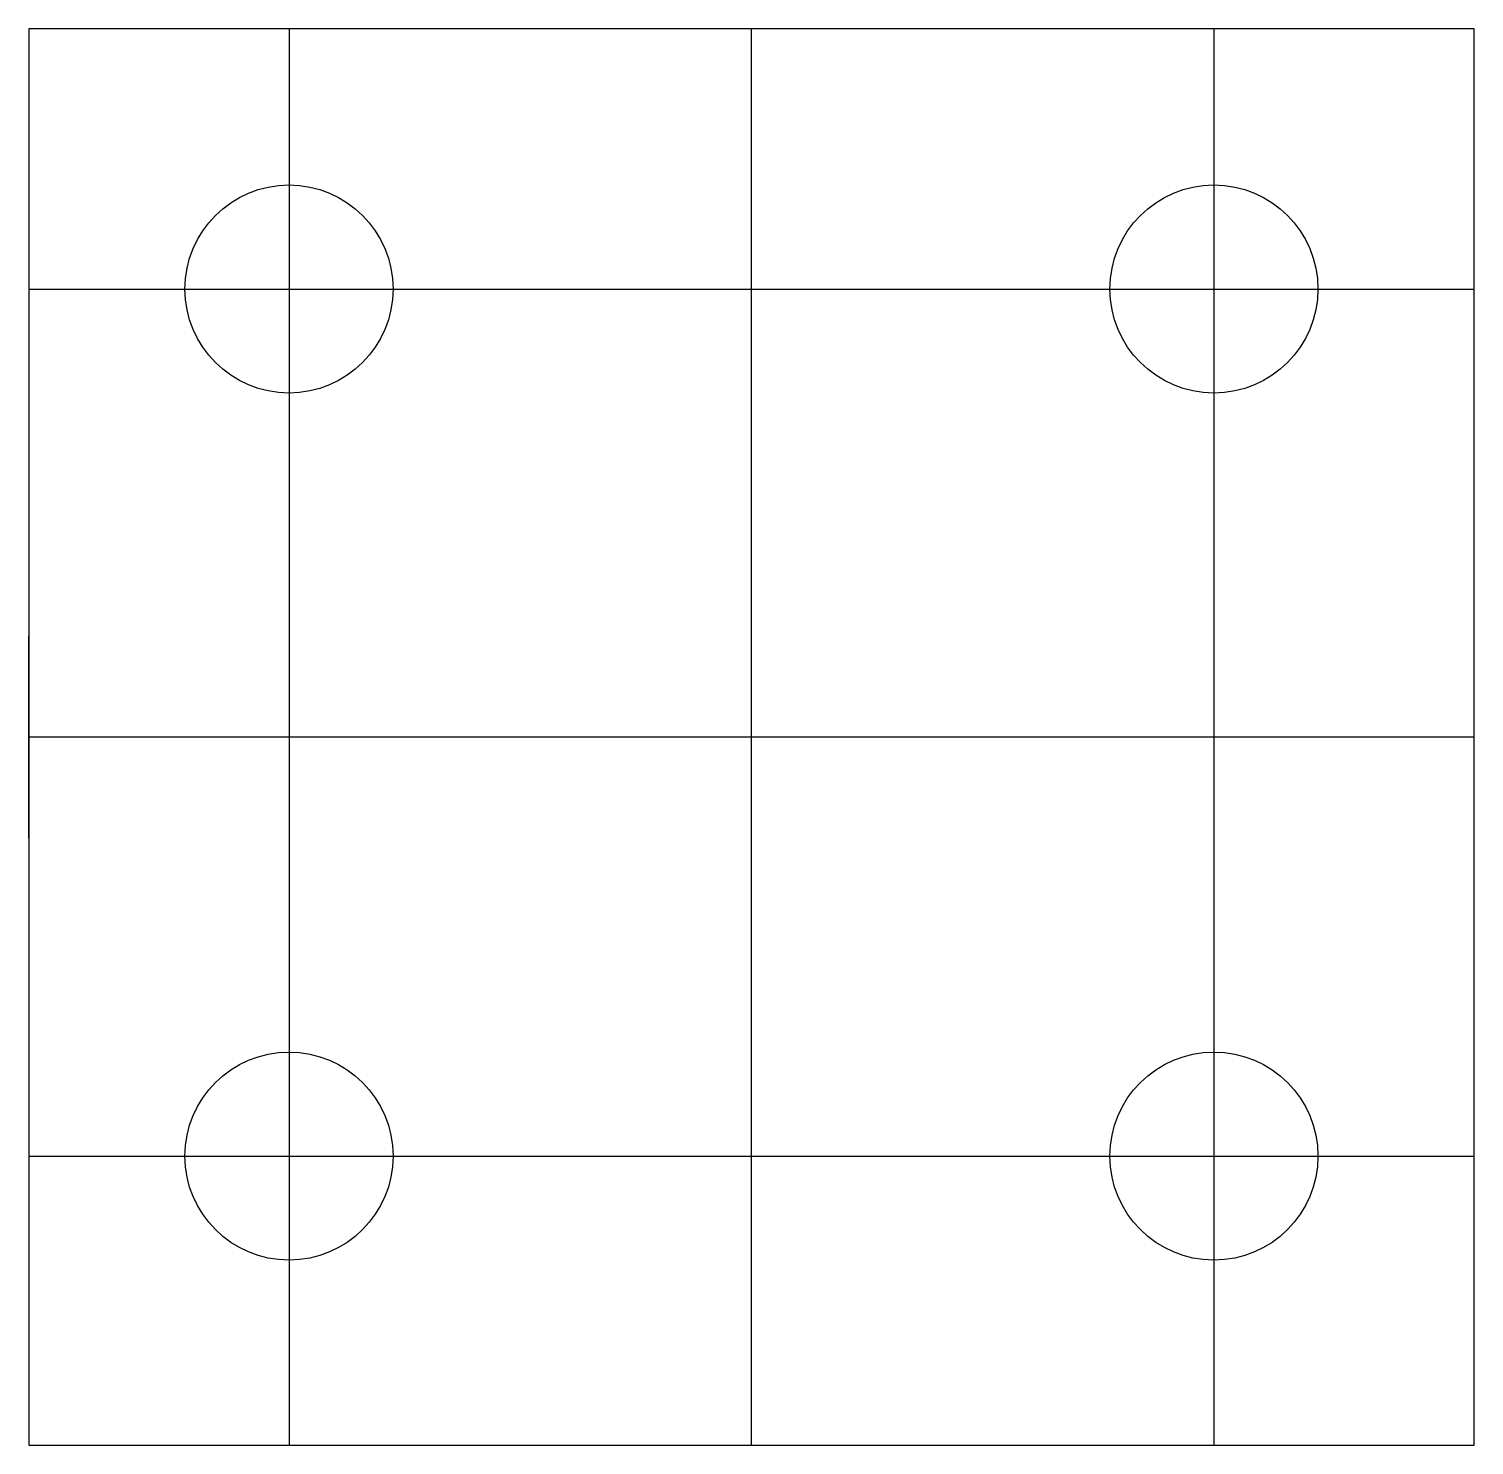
# Model space of a CAD drawing. Header units: inches. Extents: x 14.7 to 39.7, y 12.1 to 36.6.
import ezdxf

# ---------------------------------------------------------------- set-up
doc = ezdxf.new("R2010")
doc.units = ezdxf.units.IN
doc.header["$MEASUREMENT"] = 0
doc.layers.add('Construction 1', color=150, linetype='Continuous')

msp = doc.modelspace()

# ---------------------------------------------------------------- linework, layer by layer
at = {"layer": 'Construction 1'}
for p, q in [((19.155, 36.644), (19.155, 12.144)), ((27.155, 12.144), (27.155, 36.644)), ((35.155, 36.644), (35.155, 12.144)), ((14.655, 32.144), (39.655, 32.144)), ((14.655, 24.394), (39.655, 24.394)), ((14.655, 17.144), (39.655, 17.144))]:
    msp.add_line(p, q, dxfattribs=at)
at = {"layer": 'Construction 1', "extrusion": (1, 0, 0)}
msp.add_line((14.655, 24.394), (14.655, 24.394, 3.5), dxfattribs=at)
at = {"layer": 'Construction 1'}
msp.add_lwpolyline([(14.655, 12.144), (39.655, 12.144), (39.655, 36.644), (14.655, 36.644)], close=True, dxfattribs=at)
for centre in [(19.155, 32.144), (35.155, 32.144), (19.155, 17.144), (35.155, 17.144)]:
    msp.add_circle(centre, 1.8, dxfattribs=at)
at = {"layer": 'Construction 1', "extrusion": (1, 0, 0)}
msp.add_circle((24.394, 1.75, 14.655), 1.75, dxfattribs=at)

doc.saveas('drawing.dxf')
